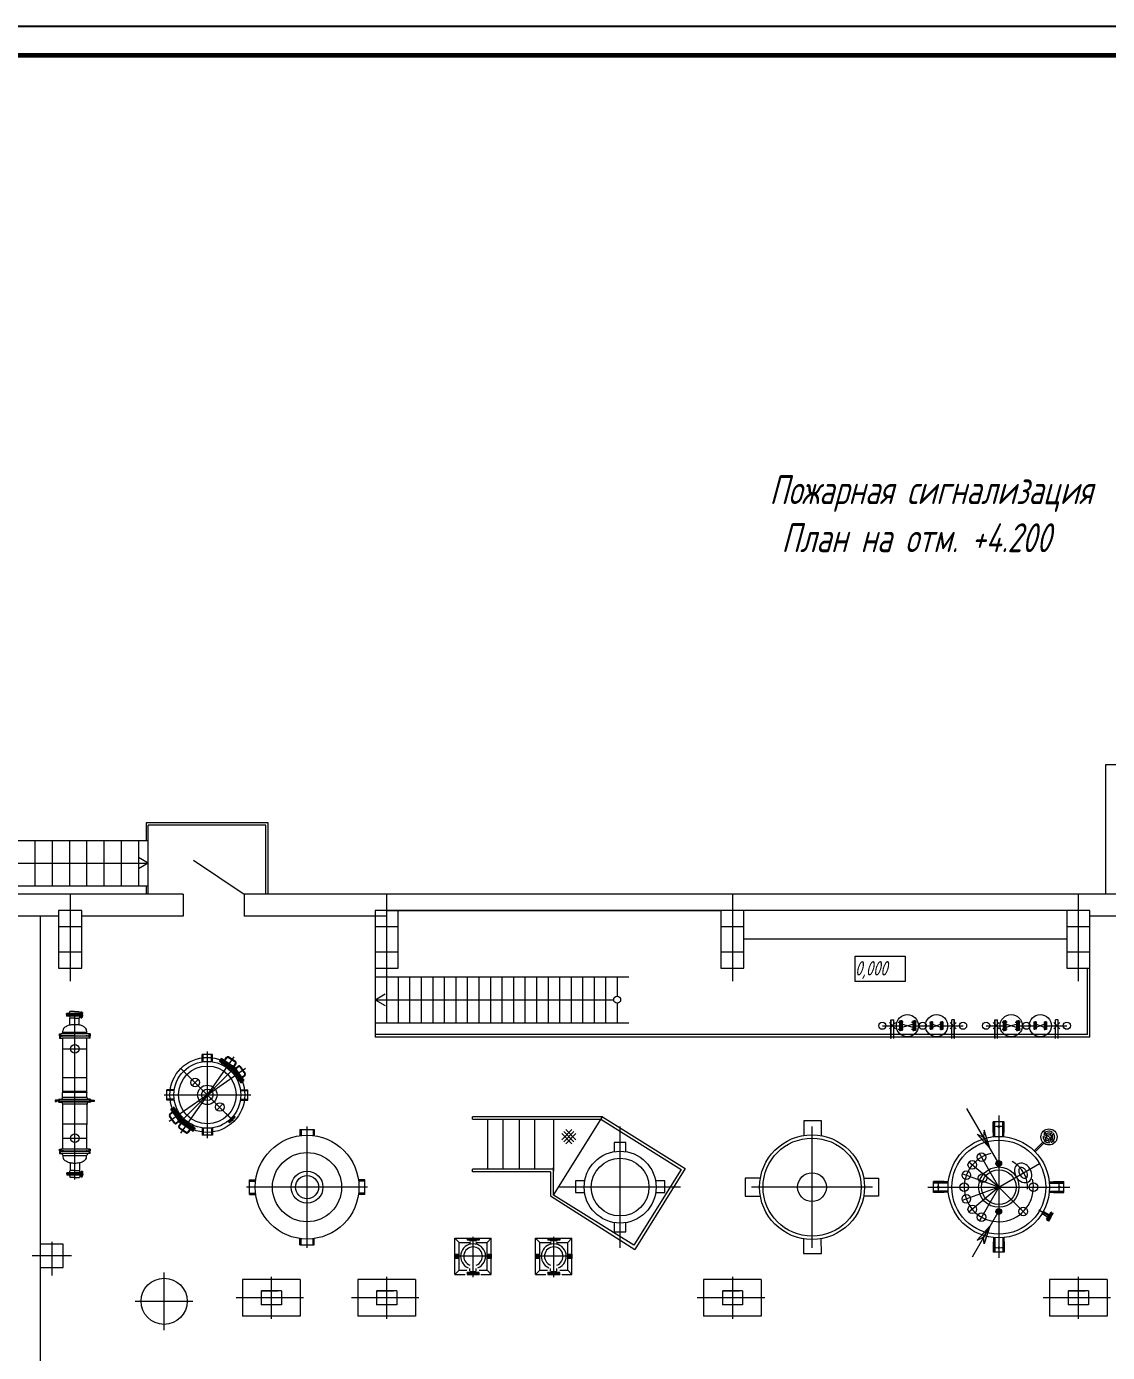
# Model space of a CAD drawing. Header units: millimetres. Extents: x 1663 to 6300, y 431 to 1491.
# Drawn here: x 3589.4 to 3777, y 1121.6 to 1351.5 of the extents above; entities that cross this region are included whole.
import ezdxf

# ---------------------------------------------------------------- set-up
doc = ezdxf.new("R2010")
doc.units = ezdxf.units.MM
for name, color, linetype, lineweight in [('Линия связи (Вновь)', 3, 'Continuous', 60), ('Рамка толстая', 7, 'Continuous', 60), ('Рамка тонкая', 5, 'Continuous', 25), ('Строительный', 251, 'Continuous', 13), ('Текст', 2, 'Continuous', 25)]:
    doc.layers.add(name, color=color, linetype=linetype, lineweight=lineweight)
doc.styles.add('Simplex', font='simplex.shx', dxfattribs={"width": 0.7, "oblique": 15})

# ---------------------------------------------------------------- blocks, each defined once
blk = doc.blocks.new('A$C0AA457AC')
at = {"layer": 'Строительный', "ltscale": 100}
h = blk.add_hatch(color=256, dxfattribs=at)
h.paths.add_polyline_path([(334.72, 323.35), (334.83, 324.5), (335.81, 321.42)])
h.paths.add_polyline_path([(335.81, 321.42), (333.63, 323.81), (334.69, 323.33)])
for points in [[(337.86, 318.73, 0.414214), (337.36, 319.23), (337.36, 318.73), (336.86, 318.73, 1)], [(337.36, 319.23, 0.414214), (336.86, 318.73), (337.36, 318.73)], [(337.86, 310.4, 0.414214), (337.36, 310.9), (337.36, 310.4), (336.86, 310.4, 1)], [(337.36, 310.9, 0.414214), (336.86, 310.4), (337.36, 310.4)]]:
    blk.add_hatch(color=256, dxfattribs=at).paths.add_polyline_path(points)
h = blk.add_hatch(color=256, dxfattribs=at)
h.paths.add_polyline_path([(334.72, 305.93), (334.83, 304.78), (335.81, 307.86)])
h.paths.add_polyline_path([(335.81, 307.86), (333.63, 305.47), (334.69, 305.95)])
for p, q in [((355.91, 365.44), (355.91, 387.92)), ((355.91, 387.92), (376.7, 387.92)), ((210.62, 377.82), (189.42, 377.82)), ((189.42, 377.82), (189.42, 374.78)), ((210.22, 377.42), (189.82, 377.42)), ((189.82, 365.44), (189.82, 377.42)), ((210.22, 365.44), (210.22, 377.42)), ((210.62, 365.44), (210.62, 377.82)), ((146.12, 374.78), (189.82, 374.78)), ((170.12, 374.78), (170.12, 366.88)), ((173.12, 374.78), (173.12, 366.88)), ((176.12, 374.78), (176.12, 366.88)), ((179.12, 374.78), (179.12, 366.88)), ((182.12, 374.78), (182.12, 366.88)), ((185.12, 374.78), (185.12, 366.88)), ((188.12, 374.78), (188.12, 366.88)), ((146.72, 370.84), (189.82, 370.84)), ((189.82, 370.84), (188.09, 371.84)), ((189.82, 370.84), (188.09, 369.84)), ((197.66, 371.34), (206.46, 365.44)), ((146.12, 366.88), (189.82, 366.88)), ((189.42, 366.88), (189.42, 365.44)), ((195.86, 365.44), (142.46, 365.44)), ((176.26, 365.45), (176.26, 350.39)), ((195.86, 365.44), (195.86, 361.64)), ((231.16, 365.44), (206.46, 365.44)), ((206.46, 365.44), (206.46, 361.64)), ((360.86, 365.45), (231.16, 365.44)), ((231.16, 365.45), (231.16, 350.39)), ((291.16, 365.45), (291.16, 350.39)), ((351.16, 365.45), (351.16, 350.39)), ((174.26, 361.64), (167.26, 361.64)), ((171.06, 361.64), (171.06, 183.64)), ((178.26, 362.64), (174.26, 362.64)), ((174.26, 362.64), (174.26, 352.64)), ((178.26, 352.64), (178.26, 362.64)), ((195.86, 361.64), (178.26, 361.64)), ((231.16, 361.64), (206.46, 361.64)), ((233.16, 362.64), (229.16, 362.64)), ((229.16, 362.64), (229.16, 352.64)), ((229.16, 362.64), (229.16, 340.64)), ((238.54, 362.64), (231.16, 362.64)), ((231.16, 362.64), (289.16, 362.64)), ((353.16, 362.64), (231.16, 362.64)), ((233.16, 352.64), (233.16, 362.64)), ((293.16, 362.64), (289.16, 362.64)), ((289.16, 362.64), (289.16, 352.64)), ((293.16, 352.64), (293.16, 362.64)), ((353.16, 362.64), (349.16, 362.64)), ((349.16, 362.64), (349.16, 352.64)), ((353.16, 352.64), (353.16, 362.64)), ((353.16, 340.64), (353.16, 362.64)), ((360.86, 361.65), (353.16, 361.65)), ((174.26, 359.82), (178.26, 359.82)), ((229.16, 359.82), (233.16, 359.82)), ((289.16, 359.82), (293.16, 359.82)), ((349.16, 359.82), (353.16, 359.82)), ((349.16, 357.64), (293.16, 357.64)), ((174.26, 355.47), (178.26, 355.47)), ((229.16, 355.47), (233.16, 355.47)), ((289.16, 355.47), (293.16, 355.47)), ((312.42, 354.68), (321.11, 354.68)), ((312.42, 350.31), (312.42, 354.68)), ((321.11, 354.68), (321.11, 350.31)), ((349.16, 355.47), (353.16, 355.47)), ((174.26, 352.64), (178.26, 352.64)), ((229.16, 352.64), (233.16, 352.64)), ((289.16, 352.64), (293.16, 352.64)), ((349.16, 352.64), (353.16, 352.64)), ((352.76, 341.14), (352.76, 352.64)), ((229.16, 351.14), (273.16, 351.14)), ((229.16, 351.14), (229.16, 343.14)), ((231.16, 351.14), (231.16, 343.14)), ((233.16, 351.14), (233.16, 343.14)), ((235.16, 351.14), (235.16, 343.14)), ((237.16, 351.14), (237.16, 343.14)), ((239.16, 351.14), (239.16, 343.14)), ((241.16, 351.14), (241.16, 343.14)), ((243.16, 351.14), (243.16, 343.14)), ((245.16, 351.14), (245.16, 343.14)), ((247.16, 351.14), (247.16, 343.14)), ((249.16, 351.14), (249.16, 343.14)), ((251.16, 351.14), (251.16, 343.14)), ((253.16, 351.14), (253.16, 343.14)), ((255.16, 351.14), (255.16, 343.14)), ((257.16, 351.14), (257.16, 343.14)), ((259.16, 351.14), (259.16, 343.14)), ((261.16, 351.14), (261.16, 343.14)), ((263.16, 351.14), (263.16, 343.14)), ((265.16, 351.14), (265.16, 343.14)), ((267.16, 351.14), (267.16, 343.14)), ((269.16, 351.14), (269.16, 343.14)), ((271.16, 351.14), (271.16, 347.74)), ((321.11, 350.31), (312.42, 350.31)), ((229.16, 347.14), (230.9, 348.14)), ((176.12, 344.8), (176.2, 345.13)), ((177.01, 345.13), (176.2, 345.13)), ((177.01, 345.13), (177.81, 345.13)), ((177.9, 344.8), (177.81, 345.13)), ((178.11, 345.01), (178.13, 345.03)), ((178.11, 345.01), (178.11, 344.95)), ((178.11, 345.01), (178.31, 345.01)), ((178.13, 345.03), (178.13, 344.95)), ((178.13, 345.03), (178.28, 345.03)), ((178.21, 344), (178.21, 345.09)), ((178.28, 345.03), (178.31, 345.01)), ((178.28, 345.03), (178.28, 344.95)), ((178.31, 345.01), (178.31, 344.95)), ((229.16, 347.14), (270.56, 347.14)), ((229.16, 347.14), (230.9, 346.14)), ((271.16, 346.54), (271.16, 343.14)), ((175.61, 344.56), (175.61, 344.75)), ((177.96, 344.75), (175.61, 344.75)), ((178.1, 344.56), (175.61, 344.56)), ((176.1, 344.5), (175.61, 344.5)), ((175.61, 344.5), (175.61, 344.31)), ((177.96, 344.31), (175.61, 344.31)), ((175.81, 344.52), (175.81, 344.81)), ((175.81, 344.55), (175.81, 344.26)), ((175.95, 344.53), (175.92, 344.56)), ((176.1, 344.53), (175.95, 344.53)), ((175.99, 344.53), (175.99, 344.5)), ((176.1, 344.53), (176.1, 344.5)), ((178.03, 344.53), (176.1, 344.53)), ((178.03, 344.5), (176.1, 344.5)), ((176.12, 344.27), (176.2, 343.93)), ((177.01, 343.93), (176.2, 343.93)), ((176.21, 342.73), (176.21, 343.93)), ((177.01, 343.93), (177.81, 343.93)), ((177.06, 315.97), (177.06, 344.53)), ((177.8, 342.76), (177.8, 343.93)), ((177.9, 344.27), (177.81, 343.93)), ((177.92, 344.53), (177.92, 344.5)), ((178.41, 344.75), (177.96, 344.75)), ((178.41, 344.31), (177.96, 344.31)), ((178.03, 344.53), (178.03, 344.5)), ((178.07, 344.53), (178.03, 344.53)), ((178.31, 344.5), (178.03, 344.5)), ((178.04, 344.75), (178.04, 344.95)), ((178.04, 344.95), (178.38, 344.95)), ((178.04, 344.31), (178.04, 344.11)), ((178.04, 344.11), (178.38, 344.11)), ((178.07, 344.53), (178.1, 344.56)), ((178.31, 344.56), (178.1, 344.56)), ((178.11, 344.56), (178.11, 344.53)), ((178.11, 344.5), (178.11, 344.53)), ((178.11, 344.06), (178.11, 344.11)), ((178.11, 344.06), (178.13, 344.03)), ((178.11, 344.06), (178.31, 344.06)), ((178.12, 344.95), (178.12, 344.75)), ((178.12, 344.11), (178.12, 344.31)), ((178.13, 344.03), (178.13, 344.11)), ((178.13, 344.03), (178.28, 344.03)), ((178.28, 344.03), (178.28, 344.11)), ((178.28, 344.03), (178.31, 344.06)), ((178.3, 344.95), (178.3, 344.75)), ((178.3, 344.11), (178.3, 344.31)), ((178.31, 344.56), (178.31, 344.53)), ((178.41, 344.56), (178.31, 344.56)), ((178.31, 344.5), (178.31, 344.53)), ((178.41, 344.5), (178.31, 344.5)), ((178.31, 344.06), (178.31, 344.11)), ((178.38, 344.95), (178.38, 344.75)), ((178.38, 344.11), (178.38, 344.31)), ((178.41, 344.56), (178.41, 344.75)), ((178.41, 344.5), (178.41, 344.31)), ((229.16, 343.14), (273.16, 343.14)), ((319.44, 343.17), (318.38, 342.11)), ((318.38, 343.17), (319.44, 342.11)), ((318.66, 343.64), (319.16, 343.64)), ((318.66, 340.43), (318.66, 343.64)), ((318.72, 340.43), (318.72, 343.64)), ((319.16, 340.43), (319.16, 343.64)), ((319.93, 343.27), (320.54, 343.27)), ((320.13, 343.47), (320.33, 343.47)), ((320.13, 343.47), (320.13, 341.82)), ((320.8, 343.27), (320.19, 343.27)), ((320.33, 343.47), (320.33, 341.82)), ((320.33, 343.17), (320.36, 343.14)), ((320.39, 343.17), (320.36, 343.14)), ((320.36, 343.14), (320.36, 342.15)), ((320.36, 343.14), (320.36, 342.15)), ((320.59, 343.47), (320.39, 343.47)), ((320.39, 343.47), (320.39, 341.82)), ((320.59, 343.47), (320.59, 341.82)), ((320.59, 342.36), (322.43, 342.93)), ((320.59, 342.93), (322.43, 342.36)), ((322.23, 343.27), (322.84, 343.27)), ((322.43, 343.47), (322.63, 343.47)), ((322.43, 343.47), (322.43, 341.82)), ((323.1, 343.27), (322.49, 343.27)), ((322.63, 343.47), (322.63, 341.82)), ((322.63, 343.17), (322.66, 343.14)), ((322.69, 343.17), (322.66, 343.14)), ((322.66, 343.14), (322.66, 342.15)), ((322.66, 343.14), (322.66, 342.15)), ((322.89, 343.47), (322.69, 343.47)), ((322.69, 343.47), (322.69, 341.82)), ((322.89, 343.47), (322.89, 341.82)), ((325.97, 343.14), (325.36, 343.14)), ((325.46, 343.32), (325.63, 343.32)), ((325.46, 343.32), (325.46, 342.02)), ((325.63, 343.32), (325.63, 342.02)), ((325.63, 343.09), (325.66, 343.06)), ((325.69, 343.09), (325.66, 343.06)), ((325.66, 343.06), (325.66, 342.28)), ((325.86, 343.32), (325.69, 343.32)), ((325.69, 343.32), (325.69, 342.02)), ((325.86, 343.32), (325.86, 342.02)), ((325.86, 342.93), (327.26, 342.36)), ((325.86, 342.36), (327.26, 342.93)), ((327.16, 343.12), (327.77, 343.12)), ((327.26, 343.29), (327.43, 343.29)), ((327.26, 343.29), (327.26, 341.99)), ((327.43, 343.29), (327.43, 341.99)), ((327.43, 343.06), (327.46, 343.03)), ((327.49, 343.06), (327.46, 343.03)), ((327.46, 343.03), (327.46, 342.25)), ((327.66, 343.29), (327.49, 343.29)), ((327.49, 343.29), (327.49, 341.99)), ((327.66, 343.29), (327.66, 341.99)), ((328.91, 343.17), (329.97, 342.11)), ((329.97, 343.17), (328.91, 342.11)), ((329.69, 343.64), (329.19, 343.64)), ((329.19, 340.43), (329.19, 343.64)), ((329.64, 340.43), (329.64, 343.64)), ((329.69, 340.43), (329.69, 343.64)), ((337.44, 343.17), (336.38, 342.11)), ((336.38, 343.17), (337.44, 342.11)), ((336.66, 343.64), (337.16, 343.64)), ((336.66, 340.43), (336.66, 343.64)), ((336.72, 340.43), (336.72, 343.64)), ((337.16, 340.43), (337.16, 343.64)), ((337.93, 343.27), (338.54, 343.27)), ((338.13, 343.47), (338.33, 343.47)), ((338.13, 343.47), (338.13, 341.82)), ((338.8, 343.27), (338.19, 343.27)), ((338.33, 343.47), (338.33, 341.82)), ((338.33, 343.17), (338.36, 343.14)), ((338.39, 343.17), (338.36, 343.14)), ((338.36, 343.14), (338.36, 342.15)), ((338.36, 343.14), (338.36, 342.15)), ((338.59, 343.47), (338.39, 343.47)), ((338.39, 343.47), (338.39, 341.82)), ((338.59, 343.47), (338.59, 341.82)), ((338.59, 342.36), (340.43, 342.93)), ((338.59, 342.93), (340.43, 342.36)), ((340.23, 343.27), (340.84, 343.27)), ((340.43, 343.47), (340.63, 343.47)), ((340.43, 343.47), (340.43, 341.82)), ((341.1, 343.27), (340.49, 343.27)), ((340.63, 343.47), (340.63, 341.82)), ((340.63, 343.17), (340.66, 343.14)), ((340.69, 343.17), (340.66, 343.14)), ((340.66, 343.14), (340.66, 342.15)), ((340.66, 343.14), (340.66, 342.15)), ((340.89, 343.47), (340.69, 343.47)), ((340.69, 343.47), (340.69, 341.82)), ((340.89, 343.47), (340.89, 341.82)), ((343.97, 343.14), (343.36, 343.14)), ((343.46, 343.32), (343.63, 343.32)), ((343.46, 343.32), (343.46, 342.02)), ((343.63, 343.32), (343.63, 342.02)), ((343.63, 343.09), (343.66, 343.06)), ((343.69, 343.09), (343.66, 343.06)), ((343.66, 343.06), (343.66, 342.28)), ((343.86, 343.32), (343.69, 343.32)), ((343.69, 343.32), (343.69, 342.02)), ((343.86, 343.32), (343.86, 342.02)), ((343.86, 342.93), (345.26, 342.36)), ((343.86, 342.36), (345.26, 342.93)), ((345.16, 343.12), (345.77, 343.12)), ((345.26, 343.29), (345.43, 343.29)), ((345.26, 343.29), (345.26, 341.99)), ((345.43, 343.29), (345.43, 341.99)), ((345.43, 343.06), (345.46, 343.03)), ((345.49, 343.06), (345.46, 343.03)), ((345.46, 343.03), (345.46, 342.25)), ((345.66, 343.29), (345.49, 343.29)), ((345.49, 343.29), (345.49, 341.99)), ((345.66, 343.29), (345.66, 341.99)), ((346.91, 343.17), (347.97, 342.11)), ((347.97, 343.17), (346.91, 342.11)), ((347.69, 343.64), (347.19, 343.64)), ((347.19, 340.43), (347.19, 343.64)), ((347.64, 340.43), (347.64, 343.64)), ((347.69, 340.43), (347.69, 343.64)), ((174.39, 340.91), (174.39, 341.25)), ((174.39, 341.25), (174.81, 341.25)), ((174.78, 340.91), (174.39, 340.91)), ((174.39, 340.85), (174.39, 340.48)), ((174.7, 340.85), (174.39, 340.85)), ((174.39, 340.48), (174.81, 340.48)), ((174.59, 340.38), (174.59, 341.3)), ((179.74, 341.25), (174.7, 341.25)), ((174.73, 340.88), (174.7, 340.85)), ((179.42, 340.85), (174.7, 340.85)), ((174.9, 340.88), (174.73, 340.88)), ((174.78, 340.88), (174.78, 340.91)), ((174.78, 340.91), (179.74, 340.91)), ((175.08, 340.85), (174.78, 340.85)), ((174.78, 340.85), (174.9, 340.85)), ((179.74, 340.48), (174.81, 340.48)), ((174.89, 341.25), (174.97, 341.51)), ((175.08, 340.91), (174.9, 340.91)), ((174.9, 340.88), (174.9, 340.91)), ((177.06, 340.88), (174.9, 340.88)), ((174.97, 341.51), (179.15, 341.51)), ((175, 341.51), (175, 341.76)), ((175, 341.51), (179.12, 341.51)), ((175, 331.21), (175, 340.48)), ((175.08, 340.88), (175.08, 340.91)), ((177.06, 340.88), (179.39, 340.88)), ((179.05, 340.91), (179.05, 340.88)), ((179.23, 340.91), (179.05, 340.91)), ((179.12, 341.76), (179.12, 341.51)), ((179.12, 340.48), (179.12, 331.21)), ((179.24, 341.25), (179.15, 341.51)), ((179.23, 340.91), (179.23, 340.88)), ((179.35, 340.91), (179.35, 340.88)), ((179.39, 340.88), (179.42, 340.85)), ((179.42, 340.85), (179.74, 340.85)), ((179.54, 340.88), (179.54, 341.3)), ((179.54, 340.85), (179.54, 340.44)), ((179.74, 341.25), (179.74, 340.91)), ((179.74, 340.48), (179.74, 340.85)), ((352.76, 341.14), (229.16, 341.14)), ((353.16, 340.64), (229.16, 340.64)), ((317.16, 342.64), (320.13, 342.64)), ((319.93, 342.02), (320.54, 342.02)), ((320.13, 341.82), (320.33, 341.82)), ((320.8, 342.02), (320.19, 342.02)), ((320.33, 342.12), (320.36, 342.15)), ((320.39, 342.12), (320.36, 342.15)), ((320.59, 341.82), (320.39, 341.82)), ((322.23, 342.02), (322.84, 342.02)), ((322.43, 341.82), (322.63, 341.82)), ((323.1, 342.02), (322.49, 342.02)), ((322.63, 342.12), (322.66, 342.15)), ((322.69, 342.12), (322.66, 342.15)), ((322.89, 341.82), (322.69, 341.82)), ((322.89, 342.64), (325.46, 342.64)), ((325.97, 342.14), (325.36, 342.14)), ((325.46, 342.02), (325.63, 342.02)), ((325.63, 342.25), (325.66, 342.28)), ((325.69, 342.25), (325.66, 342.28)), ((325.86, 342.02), (325.69, 342.02)), ((327.16, 342.12), (327.77, 342.12)), ((327.26, 341.99), (327.43, 341.99)), ((327.43, 342.22), (327.46, 342.25)), ((327.49, 342.22), (327.46, 342.25)), ((327.66, 341.99), (327.49, 341.99)), ((327.66, 342.64), (331.16, 342.64)), ((335.16, 342.64), (338.13, 342.64)), ((337.93, 342.02), (338.54, 342.02)), ((338.13, 341.82), (338.33, 341.82)), ((338.8, 342.02), (338.19, 342.02)), ((338.33, 342.12), (338.36, 342.15)), ((338.39, 342.12), (338.36, 342.15)), ((338.59, 341.82), (338.39, 341.82)), ((340.23, 342.02), (340.84, 342.02)), ((340.43, 341.82), (340.63, 341.82)), ((341.1, 342.02), (340.49, 342.02)), ((340.63, 342.12), (340.66, 342.15)), ((340.69, 342.12), (340.66, 342.15)), ((340.89, 341.82), (340.69, 341.82)), ((340.89, 342.64), (343.46, 342.64)), ((343.97, 342.14), (343.36, 342.14)), ((343.46, 342.02), (343.63, 342.02)), ((343.63, 342.25), (343.66, 342.28)), ((343.69, 342.25), (343.66, 342.28)), ((343.86, 342.02), (343.69, 342.02)), ((345.16, 342.12), (345.77, 342.12)), ((345.26, 341.99), (345.43, 341.99)), ((345.43, 342.22), (345.46, 342.25)), ((345.49, 342.22), (345.46, 342.25)), ((345.66, 341.99), (345.49, 341.99)), ((345.66, 342.64), (349.16, 342.64)), ((175, 338.63), (179.12, 338.63)), ((200.06, 323.13), (200.06, 338.16)), ((199.16, 336.39), (199.16, 337.66)), ((200.96, 337.66), (199.16, 337.66)), ((199.33, 336.39), (199.33, 337.66)), ((200.06, 330.64), (204.69, 337.26)), ((200.8, 336.39), (200.8, 337.66)), ((200.96, 336.39), (200.96, 337.66)), ((202.17, 336.43), (202.28, 336.6)), ((204.79, 334.6), (202.17, 336.43)), ((204.9, 334.76), (202.28, 336.6)), ((202.42, 336.8), (202.54, 336.97)), ((205.05, 334.97), (202.42, 336.8)), ((202.52, 335.9), (202.66, 336.09)), ((205.16, 335.13), (202.54, 336.97)), ((202.77, 336.25), (202.92, 336.46)), ((204.48, 335.21), (202.84, 336.36)), ((203.03, 336.62), (203.4, 337.16)), ((203.11, 336.57), (203.48, 337.1)), ((204.92, 336.27), (203.69, 337.13)), ((204.98, 336.36), (203.75, 337.22)), ((204.59, 335.53), (204.96, 336.07)), ((204.67, 335.48), (205.04, 336.01)), ((175, 333.63), (179.12, 333.63)), ((204.66, 335.24), (195.47, 326.05)), ((195.47, 335.24), (204.66, 326.05)), ((200.06, 330.64), (206.68, 335.27)), ((204.02, 335.37), (204.18, 335.48)), ((204.02, 335.37), (205.86, 332.75)), ((204.16, 334.75), (204.3, 334.94)), ((204.17, 334.74), (204.36, 334.87)), ((204.18, 335.48), (206.02, 332.86)), ((204.39, 335.62), (204.55, 335.74)), ((204.39, 335.62), (206.22, 333)), ((204.41, 335.11), (204.55, 335.31)), ((204.53, 334.99), (204.73, 335.13)), ((204.55, 335.74), (206.39, 333.12)), ((204.63, 335.06), (205.78, 333.42)), ((204.79, 334.6), (204.9, 334.76)), ((204.9, 335.25), (205.43, 335.62)), ((204.95, 335.17), (205.49, 335.54)), ((205.05, 334.97), (205.16, 335.13)), ((205.67, 333.35), (205.88, 333.49)), ((205.7, 335.5), (206.56, 334.27)), ((205.78, 335.56), (206.64, 334.33)), ((205.99, 333.69), (206.52, 334.06)), ((206.04, 333.61), (206.58, 333.98)), ((175, 331.21), (174.94, 331.05)), ((175.01, 331.21), (175, 331.21)), ((179.12, 331.21), (175.01, 331.21)), ((179.12, 331.21), (179.18, 331.05)), ((194.32, 331.54), (193.05, 331.54)), ((193.05, 329.74), (193.05, 331.54)), ((194.32, 331.38), (193.05, 331.38)), ((198.49, 333.32), (197.43, 332.26)), ((205.32, 333.1), (205.51, 333.24)), ((205.81, 331.54), (207.08, 331.54)), ((205.81, 331.38), (207.08, 331.38)), ((205.86, 332.75), (206.02, 332.86)), ((206.22, 333), (206.39, 333.12)), ((207.08, 329.74), (207.08, 331.54)), ((173.68, 329.75), (173.68, 329.51)), ((173.88, 329.75), (173.68, 329.75)), ((173.88, 329.69), (173.68, 329.69)), ((173.68, 329.63), (180.44, 329.63)), ((173.88, 329.58), (173.68, 329.58)), ((173.68, 329.51), (173.88, 329.51)), ((173.88, 329.51), (173.88, 329.75)), ((174.19, 329.7), (173.88, 329.7)), ((174.19, 329.56), (173.88, 329.56)), ((174.44, 329.29), (174.44, 329.98)), ((174.44, 329.89), (179.68, 329.89)), ((174.44, 329.37), (174.71, 329.37)), ((179.68, 329.37), (174.44, 329.37)), ((174.94, 330.21), (174.93, 330.21)), ((174.93, 330.11), (174.93, 330.21)), ((174.93, 329.15), (174.93, 329.05)), ((174.94, 329.05), (174.93, 329.05)), ((179.18, 331.05), (174.94, 331.05)), ((174.94, 330.21), (174.94, 331.05)), ((179.19, 330.21), (174.94, 330.21)), ((179.19, 329.05), (174.94, 329.05)), ((174.94, 329.05), (174.94, 323.27)), ((179.18, 330.21), (179.18, 331.05)), ((179.18, 329.05), (179.18, 325.49)), ((179.19, 330.11), (179.19, 330.21)), ((179.19, 329.15), (179.19, 329.05)), ((179.68, 329.89), (179.41, 329.89)), ((179.68, 329.35), (179.68, 329.93)), ((179.93, 329.7), (180.24, 329.7)), ((179.93, 329.56), (180.24, 329.56)), ((180.24, 329.75), (180.44, 329.75)), ((180.24, 329.51), (180.24, 329.75)), ((180.24, 329.69), (180.44, 329.69)), ((180.24, 329.58), (180.44, 329.58)), ((180.44, 329.51), (180.24, 329.51)), ((180.44, 329.75), (180.44, 329.63)), ((180.44, 329.63), (180.44, 329.51)), ((192.55, 330.64), (207.58, 330.64)), ((194.32, 329.91), (193.05, 329.91)), ((194.32, 329.74), (193.05, 329.74)), ((200.06, 330.64), (193.45, 326.01)), ((200.06, 330.64), (195.43, 324.03)), ((202.74, 329.07), (201.68, 328.01)), ((205.81, 329.91), (207.08, 329.91)), ((205.81, 329.74), (207.08, 329.74)), ((194.35, 325.73), (193.49, 326.96)), ((194.08, 327.68), (193.55, 327.3)), ((194.43, 325.78), (193.57, 327.01)), ((194.14, 327.59), (193.61, 327.22)), ((193.9, 328.28), (193.74, 328.17)), ((195.57, 325.55), (193.74, 328.17)), ((195.74, 325.66), (193.9, 328.28)), ((194.27, 328.54), (194.11, 328.43)), ((195.94, 325.8), (194.11, 328.43)), ((194.45, 327.93), (194.25, 327.79)), ((196.11, 325.92), (194.27, 328.54)), ((195.5, 326.22), (194.35, 327.86)), ((194.81, 328.19), (194.62, 328.05)), ((195.34, 326.69), (195.23, 326.52)), ((195.34, 326.69), (197.96, 324.85)), ((203.17, 327.53), (204.2, 326.51)), ((204.46, 326.24), (203.32, 327.39)), ((203.7, 326.02), (204.69, 327.01)), ((203.92, 325.79), (204.91, 326.78)), ((204.78, 326.92), (203.95, 326.08)), ((204.62, 326.72), (203.99, 326.08)), ((204.61, 326.66), (204.04, 326.1)), ((204.39, 326.71), (204.36, 326.75)), ((204.82, 326.66), (204.57, 326.91)), ((204.59, 326.68), (204.61, 326.66)), ((204.82, 326.87), (204.61, 326.66)), ((204.62, 326.72), (204.62, 326.76)), ((204.78, 326.92), (204.69, 327.01)), ((204.91, 326.78), (204.82, 326.87)), ((268.61, 326.86), (246.05, 326.86)), ((246.05, 326.43), (246.05, 326.86)), ((260.1, 313.25), (268.61, 326.86)), ((268.61, 326.86), (282.98, 317.88)), ((337.36, 318.73), (331.84, 328.29)), ((337.36, 327.05), (337.36, 302.35)), ((175, 325.63), (179.12, 325.63)), ((179.18, 321.25), (179.18, 325.49)), ((195.17, 326.12), (194.64, 325.75)), ((195.23, 326.04), (194.7, 325.67)), ((195.08, 326.32), (194.97, 326.15)), ((194.97, 326.15), (197.59, 324.32)), ((195.08, 326.32), (197.7, 324.48)), ((195.46, 325.81), (195.09, 325.28)), ((195.15, 324.93), (196.38, 324.07)), ((195.54, 325.75), (195.17, 325.22)), ((195.2, 325.01), (196.43, 324.15)), ((195.23, 326.52), (197.85, 324.69)), ((195.6, 326.3), (195.39, 326.15)), ((195.72, 326.18), (195.57, 325.97)), ((195.74, 325.66), (195.57, 325.55)), ((195.65, 326.08), (197.28, 324.93)), ((195.96, 326.55), (195.76, 326.41)), ((195.97, 326.54), (195.83, 326.34)), ((196.11, 325.92), (195.94, 325.8)), ((197.02, 324.72), (196.64, 324.19)), ((197.1, 324.66), (196.72, 324.13)), ((197.36, 325.03), (197.21, 324.83)), ((197.61, 325.39), (197.47, 325.2)), ((197.7, 324.48), (197.59, 324.32)), ((197.96, 324.85), (197.85, 324.69)), ((199.16, 324.9), (199.16, 323.63)), ((199.33, 324.9), (199.33, 323.63)), ((200.8, 324.9), (200.8, 323.63)), ((200.96, 324.9), (200.96, 323.63)), ((203.7, 326.02), (203.79, 325.93)), ((204.05, 325.88), (203.79, 326.14)), ((203.95, 326.08), (203.79, 325.93)), ((204.04, 326.1), (203.83, 325.88)), ((203.83, 325.88), (203.92, 325.79)), ((203.99, 326.08), (203.95, 326.08)), ((203.99, 326.31), (203.96, 326.34)), ((204.02, 326.12), (204.04, 326.1)), ((216.11, 324.64), (216.11, 323.56)), ((216.11, 324.64), (218.61, 324.64)), ((216.32, 324.64), (216.32, 323.56)), ((217.36, 304.14), (217.36, 325.14)), ((218.41, 324.64), (218.41, 323.56)), ((218.61, 324.64), (218.61, 323.56)), ((246.05, 326.41), (260.37, 326.41)), ((248.65, 326.41), (248.65, 317.78)), ((251.36, 317.78), (251.36, 326.41)), ((254.17, 326.41), (254.17, 317.78)), ((256.88, 317.78), (256.88, 326.41)), ((260.1, 326.41), (260.1, 317.41)), ((260.37, 326.41), (268.33, 326.41)), ((261.53, 322.87), (263.3, 324.64)), ((261.89, 322.52), (263.66, 324.29)), ((263.66, 322.52), (261.89, 324.29)), ((263.66, 322.52), (261.89, 324.29)), ((264.01, 322.87), (262.24, 324.64)), ((264.01, 322.87), (262.24, 324.64)), ((268.33, 326.41), (282.25, 317.72)), ((271.66, 304.14), (271.66, 325.14)), ((271.66, 304.14), (271.66, 325.14)), ((306.61, 326.16), (303.52, 326.16)), ((303.52, 326.16), (303.52, 323.62)), ((304.96, 304.14), (304.96, 325.14)), ((304.96, 304.14), (304.96, 325.14)), ((306.61, 323.59), (306.61, 326.16)), ((334.83, 324.5), (334.72, 323.35)), ((334.83, 324.5), (334.72, 323.35)), ((335.81, 321.42), (334.83, 324.5)), ((336.41, 324.14), (336.41, 325.94)), ((338.31, 325.94), (336.41, 325.94)), ((336.46, 323.4), (336.46, 325.94)), ((336.66, 323.4), (336.66, 325.94)), ((338.06, 323.4), (338.06, 325.94)), ((338.26, 323.4), (338.26, 325.94)), ((338.31, 324.14), (338.31, 325.94)), ((347.06, 322.36), (345.08, 324.34)), ((174.94, 323.27), (174.94, 321.25)), ((175, 323.13), (179.12, 323.13)), ((200.96, 323.63), (199.16, 323.63)), ((263.3, 322.16), (261.53, 323.93)), ((263.3, 322.16), (261.53, 323.93)), ((262.24, 322.16), (264.01, 323.93)), ((272.65, 322.41), (270.63, 322.41)), ((270.63, 322.41), (270.63, 320.84)), ((272.65, 320.84), (272.65, 322.41)), ((333.63, 323.81), (334.69, 323.33)), ((333.63, 323.81), (334.69, 323.33)), ((335.81, 321.42), (333.63, 323.81)), ((334.69, 323.33), (335.81, 321.42)), ((334.72, 323.35), (335.81, 321.42)), ((336.46, 324.14), (336.41, 324.14)), ((338.31, 324.14), (338.26, 324.14)), ((345.01, 322.43), (343.51, 320.94)), ((345.15, 322.29), (343.66, 320.79)), ((345.1, 323.45), (345.67, 323.3)), ((345.18, 323.74), (345.75, 323.59)), ((345.53, 322.95), (345.29, 322.72)), ((345.67, 322.81), (345.44, 322.57)), ((346.17, 322.38), (346.02, 322.95)), ((346.64, 324.13), (346.23, 323.72)), ((346.46, 322.46), (346.31, 323.03)), ((346.85, 323.92), (346.44, 323.5)), ((174.39, 320.91), (174.39, 321.25)), ((174.39, 321.25), (174.81, 321.25)), ((174.78, 320.91), (174.39, 320.91)), ((174.39, 320.85), (174.39, 320.48)), ((174.7, 320.85), (174.39, 320.85)), ((174.39, 320.48), (174.81, 320.48)), ((174.59, 320.38), (174.59, 321.3)), ((179.74, 321.25), (174.7, 321.25)), ((174.73, 320.88), (174.7, 320.85)), ((179.42, 320.85), (174.7, 320.85)), ((174.9, 320.88), (174.73, 320.88)), ((174.78, 320.88), (174.78, 320.91)), ((174.78, 320.91), (179.74, 320.91)), ((175.08, 320.85), (174.78, 320.85)), ((174.78, 320.85), (174.9, 320.85)), ((179.74, 320.48), (174.81, 320.48)), ((174.88, 320.43), (174.97, 320.13)), ((175.08, 320.91), (174.9, 320.91)), ((174.9, 320.88), (174.9, 320.91)), ((177.06, 320.88), (174.9, 320.88)), ((174.97, 320.13), (179.15, 320.13)), ((175, 320.13), (179.12, 320.13)), ((175, 320.13), (175, 319.88)), ((175.08, 320.88), (175.08, 320.91)), ((177.06, 320.88), (179.39, 320.88)), ((179.05, 320.91), (179.05, 320.88)), ((179.23, 320.91), (179.05, 320.91)), ((179.12, 319.88), (179.12, 320.13)), ((179.25, 320.43), (179.15, 320.13)), ((179.23, 320.91), (179.23, 320.88)), ((179.35, 320.91), (179.35, 320.88)), ((179.39, 320.88), (179.42, 320.85)), ((179.42, 320.85), (179.74, 320.85)), ((179.54, 320.88), (179.54, 321.3)), ((179.54, 320.85), (179.54, 320.44)), ((179.74, 321.25), (179.74, 320.91)), ((179.74, 320.48), (179.74, 320.85)), ((337.36, 314.64), (333.99, 320.49)), ((176.17, 317.2), (176.26, 317.53)), ((177.06, 317.53), (176.26, 317.53)), ((176.27, 318.9), (176.27, 317.53)), ((177.06, 317.53), (177.87, 317.53)), ((177.86, 318.9), (177.86, 317.53)), ((177.95, 317.2), (177.87, 317.53)), ((178.16, 317.41), (178.19, 317.43)), ((178.16, 317.41), (178.16, 317.35)), ((178.16, 317.41), (178.36, 317.41)), ((178.19, 317.43), (178.19, 317.35)), ((178.19, 317.43), (178.34, 317.43)), ((178.26, 317.47), (178.26, 316.38)), ((178.34, 317.43), (178.34, 317.35)), ((178.34, 317.43), (178.36, 317.41)), ((178.36, 317.41), (178.36, 317.35)), ((246.05, 317.3), (246.06, 317.78)), ((260.12, 317.78), (246.06, 317.78)), ((260.1, 313.25), (260.1, 318.02)), ((282.25, 317.72), (274.02, 304.55)), ((282.98, 317.88), (274.2, 303.81)), ((337.36, 314.64), (332.19, 318.98)), ((337.36, 314.64), (344.41, 318.73)), ((175.66, 316.96), (175.66, 317.15)), ((178.01, 317.15), (175.66, 317.15)), ((176.15, 316.96), (175.66, 316.96)), ((178.15, 316.9), (175.66, 316.9)), ((175.66, 316.9), (175.66, 316.71)), ((178.01, 316.71), (175.66, 316.71)), ((175.86, 316.92), (175.86, 317.21)), ((175.86, 316.95), (175.86, 316.66)), ((176, 316.93), (175.97, 316.9)), ((176.15, 316.93), (176, 316.93)), ((176.04, 316.93), (176.04, 316.96)), ((176.15, 316.93), (176.15, 316.96)), ((178.08, 316.96), (176.15, 316.96)), ((178.08, 316.93), (176.15, 316.93)), ((176.17, 316.67), (176.26, 316.33)), ((177.06, 316.33), (176.26, 316.33)), ((177.06, 316.33), (177.87, 316.33)), ((177.95, 316.67), (177.87, 316.33)), ((177.97, 316.93), (177.97, 316.96)), ((178.46, 317.15), (178.01, 317.15)), ((178.46, 316.71), (178.01, 316.71)), ((178.36, 316.96), (178.08, 316.96)), ((178.08, 316.93), (178.08, 316.96)), ((178.12, 316.93), (178.08, 316.93)), ((178.1, 317.15), (178.1, 317.35)), ((178.1, 317.35), (178.43, 317.35)), ((178.1, 316.71), (178.1, 316.51)), ((178.1, 316.51), (178.43, 316.51)), ((178.12, 316.93), (178.15, 316.9)), ((178.36, 316.9), (178.15, 316.9)), ((178.16, 316.96), (178.16, 316.93)), ((178.16, 316.9), (178.16, 316.93)), ((178.16, 316.46), (178.16, 316.51)), ((178.16, 316.46), (178.19, 316.43)), ((178.16, 316.46), (178.36, 316.46)), ((178.18, 317.35), (178.18, 317.15)), ((178.18, 316.51), (178.18, 316.71)), ((178.19, 316.43), (178.19, 316.51)), ((178.19, 316.43), (178.34, 316.43)), ((178.34, 316.43), (178.34, 316.51)), ((178.34, 316.43), (178.36, 316.46)), ((178.35, 317.35), (178.35, 317.15)), ((178.35, 316.51), (178.35, 316.71)), ((178.36, 316.96), (178.36, 316.93)), ((178.46, 316.96), (178.36, 316.96)), ((178.36, 316.9), (178.36, 316.93)), ((178.46, 316.9), (178.36, 316.9)), ((178.36, 316.46), (178.36, 316.51)), ((178.43, 317.35), (178.43, 317.15)), ((178.43, 316.51), (178.43, 316.71)), ((178.46, 316.96), (178.46, 317.15)), ((178.46, 316.9), (178.46, 316.71)), ((207.36, 315.89), (208.45, 315.89)), ((207.36, 313.39), (207.36, 315.89)), ((207.36, 315.69), (208.45, 315.69)), ((227.36, 315.89), (226.28, 315.89)), ((227.36, 315.69), (226.28, 315.69)), ((227.36, 313.39), (227.36, 315.89)), ((259.58, 317.3), (246.05, 317.3)), ((259.58, 317.3), (259.58, 313.11)), ((265.49, 315.75), (263.92, 315.75)), ((263.92, 315.75), (263.92, 313.73)), ((279.2, 315.74), (277.84, 315.74)), ((279.41, 315.74), (279.2, 315.74)), ((279.41, 313.72), (279.41, 315.74)), ((295.96, 316.19), (293.38, 316.19)), ((293.38, 316.19), (293.38, 313.1)), ((313.92, 316.19), (316.5, 316.19)), ((316.5, 316.19), (316.5, 313.1)), ((327.86, 315.59), (326.06, 315.59)), ((326.06, 313.69), (326.06, 315.59)), ((328.61, 315.54), (326.06, 315.54)), ((328.61, 315.34), (326.06, 315.34)), ((327.86, 315.54), (327.86, 315.59)), ((337.36, 314.64), (331.02, 316.95)), ((346.12, 315.54), (348.66, 315.54)), ((346.12, 315.34), (348.66, 315.34)), ((346.86, 315.59), (348.66, 315.59)), ((346.86, 315.54), (346.86, 315.59)), ((348.66, 313.69), (348.66, 315.59)), ((227.86, 314.64), (206.86, 314.64)), ((207.36, 313.6), (208.45, 313.6)), ((207.36, 313.39), (208.45, 313.39)), ((227.36, 313.6), (226.28, 313.6)), ((227.36, 313.39), (226.28, 313.39)), ((259.58, 313.11), (274.2, 303.81)), ((274.02, 304.55), (260.1, 313.25)), ((282.16, 314.64), (261.16, 314.64)), ((282.16, 314.64), (261.16, 314.64)), ((263.92, 313.73), (265.49, 313.73)), ((277.84, 313.72), (279.41, 313.72)), ((293.38, 313.1), (295.92, 313.1)), ((315.46, 314.64), (294.46, 314.64)), ((316.5, 313.1), (313.96, 313.1)), ((325.06, 314.64), (349.66, 314.64)), ((328.61, 313.94), (326.06, 313.94)), ((328.61, 313.74), (326.06, 313.74)), ((327.86, 313.69), (326.06, 313.69)), ((327.86, 313.69), (327.86, 313.74)), ((337.36, 314.64), (331.02, 312.33)), ((337.36, 314.64), (332.19, 310.3)), ((337.36, 314.64), (333.99, 308.8)), ((337.36, 314.64), (342.14, 309.87)), ((346.12, 313.94), (348.66, 313.94)), ((346.12, 313.74), (348.66, 313.74)), ((346.86, 313.69), (346.86, 313.74)), ((346.86, 313.69), (348.66, 313.69)), ((337.36, 310.55), (332.73, 302.52)), ((346.38, 309.44), (344.33, 310.62)), ((270.64, 308.48), (270.64, 308.48)), ((270.64, 308.48), (270.64, 306.91)), ((272.66, 306.91), (272.66, 308.48)), ((344.87, 310.06), (345.93, 309.44)), ((345.09, 310.43), (346.15, 309.82)), ((346.21, 308.87), (345.58, 309.23)), ((346.15, 309.82), (345.65, 308.96)), ((345.79, 308.88), (345.65, 308.96)), ((345.94, 309.12), (345.79, 308.88)), ((346.05, 309.18), (345.85, 308.84)), ((345.85, 308.84), (345.99, 308.76)), ((345.94, 309.13), (346.57, 310.23)), ((345.94, 309.13), (345.98, 309.14)), ((345.94, 309.13), (345.94, 309.12)), ((346.01, 309.2), (345.98, 309.14)), ((346.38, 309.44), (345.99, 308.76)), ((346.01, 309.2), (346.44, 309.94)), ((346.01, 309.2), (346.05, 309.18)), ((346.05, 309.18), (346.63, 310.19)), ((346.15, 309.82), (346.43, 310.31)), ((346.69, 309.93), (346.26, 310.17)), ((346.38, 309.44), (346.77, 310.11)), ((346.4, 309.87), (346.43, 309.85)), ((346.57, 310.23), (346.43, 310.31)), ((346.43, 309.97), (346.44, 309.94)), ((346.63, 310.19), (346.77, 310.11)), ((246.16, 299.03), (246.16, 306)), ((260.16, 299.03), (260.16, 306)), ((270.64, 306.91), (272.66, 306.91)), ((335.81, 307.86), (333.63, 305.47)), ((333.63, 305.47), (334.69, 305.95)), ((333.63, 305.47), (334.69, 305.95)), ((334.69, 305.95), (335.81, 307.86)), ((334.72, 305.93), (335.81, 307.86)), ((334.83, 304.78), (334.72, 305.93)), ((334.83, 304.78), (334.72, 305.93)), ((335.81, 307.86), (334.83, 304.78)), ((336.46, 305.89), (336.46, 303.34)), ((336.66, 305.89), (336.66, 303.34)), ((338.06, 305.89), (338.06, 303.34)), ((338.26, 305.89), (338.26, 303.34)), ((175.06, 304.73), (171.06, 304.73)), ((171.06, 304.73), (171.06, 300.73)), ((173.06, 305.14), (173.06, 299.32)), ((175.06, 300.73), (175.06, 304.73)), ((216.11, 304.64), (216.11, 305.73)), ((216.11, 304.64), (218.61, 304.64)), ((216.32, 304.64), (216.32, 305.73)), ((218.41, 304.64), (218.41, 305.73)), ((218.61, 304.64), (218.61, 305.73)), ((243, 305.8), (249.32, 305.8)), ((243, 299.48), (243, 305.8)), ((243, 305.8), (243.75, 305.06)), ((243.75, 300.23), (243.75, 305.06)), ((243.75, 305.06), (245.62, 305.06)), ((245.14, 305.78), (247.19, 305.78)), ((245.14, 305.65), (245.14, 305.78)), ((245.14, 305.65), (247.19, 305.65)), ((245.14, 305.59), (245.14, 305.46)), ((245.44, 305.59), (245.14, 305.59)), ((245.44, 305.46), (245.14, 305.46)), ((245.42, 305.62), (245.4, 305.64)), ((245.42, 305.62), (246.9, 305.62)), ((247.19, 305.59), (245.44, 305.59)), ((247.19, 305.46), (245.44, 305.46)), ((245.47, 305.62), (245.47, 305.59)), ((245.57, 305.42), (245.61, 305.32)), ((245.77, 305.32), (245.61, 305.32)), ((245.62, 305.18), (245.62, 304.75)), ((246.16, 305.32), (245.77, 305.32)), ((246.71, 305.32), (246.16, 305.32)), ((246.7, 305.18), (246.7, 304.75)), ((246.7, 305.06), (248.58, 305.06)), ((246.76, 305.42), (246.71, 305.32)), ((246.85, 305.62), (246.85, 305.59)), ((246.85, 305.62), (246.85, 305.59)), ((246.9, 305.62), (246.92, 305.64)), ((246.9, 305.62), (246.92, 305.64)), ((247.19, 305.65), (247.19, 305.78)), ((247.19, 305.65), (247.19, 305.78)), ((247.19, 305.59), (247.19, 305.46)), ((248.58, 305.06), (249.32, 305.8)), ((248.58, 300.23), (248.58, 305.06)), ((249.32, 299.48), (249.32, 305.8)), ((257, 305.8), (263.32, 305.8)), ((257, 299.48), (257, 305.8)), ((257, 305.8), (257.75, 305.06)), ((257.75, 300.23), (257.75, 305.06)), ((257.75, 305.06), (259.62, 305.06)), ((259.14, 305.78), (261.19, 305.78)), ((259.14, 305.65), (259.14, 305.78)), ((259.14, 305.65), (261.19, 305.65)), ((259.14, 305.59), (259.14, 305.46)), ((259.44, 305.59), (259.14, 305.59)), ((259.44, 305.46), (259.14, 305.46)), ((259.42, 305.62), (259.4, 305.64)), ((259.42, 305.62), (260.9, 305.62)), ((261.19, 305.59), (259.44, 305.59)), ((261.19, 305.46), (259.44, 305.46)), ((259.47, 305.62), (259.47, 305.59)), ((259.57, 305.42), (259.61, 305.32)), ((259.77, 305.32), (259.61, 305.32)), ((259.62, 305.18), (259.62, 304.75)), ((260.16, 305.32), (259.77, 305.32)), ((260.71, 305.32), (260.16, 305.32)), ((260.7, 305.18), (260.7, 304.75)), ((260.7, 305.06), (262.58, 305.06)), ((260.76, 305.42), (260.71, 305.32)), ((260.85, 305.62), (260.85, 305.59)), ((260.85, 305.62), (260.85, 305.59)), ((260.9, 305.62), (260.92, 305.64)), ((260.9, 305.62), (260.92, 305.64)), ((261.19, 305.65), (261.19, 305.78)), ((261.19, 305.65), (261.19, 305.78)), ((261.19, 305.59), (261.19, 305.46)), ((262.58, 305.06), (263.32, 305.8)), ((262.58, 300.23), (262.58, 305.06)), ((263.32, 299.48), (263.32, 305.8)), ((303.49, 305.67), (303.49, 305.67)), ((303.49, 305.67), (303.49, 303.13)), ((306.58, 303.13), (306.57, 305.69)), ((336.41, 305.14), (336.41, 303.34)), ((336.46, 305.14), (336.41, 305.14)), ((336.46, 305.14), (336.41, 305.14)), ((338.31, 305.14), (338.26, 305.14)), ((338.31, 305.14), (338.31, 303.34)), ((176.47, 302.73), (169.69, 302.73)), ((243, 303.04), (243.82, 303.04)), ((243, 302.97), (243, 303.04)), ((243, 302.97), (243, 302.92)), ((243, 302.97), (243.81, 302.97)), ((243, 302.92), (243.81, 302.92)), ((243, 302.36), (243, 302.92)), ((249.32, 302.64), (243, 302.64)), ((243, 302.64), (243.1, 302.64)), ((243, 302.36), (243, 302.31)), ((243, 302.36), (243.81, 302.36)), ((243, 302.31), (243.81, 302.31)), ((243, 302.24), (243, 302.31)), ((243.82, 302.24), (243, 302.24)), ((243.22, 302.76), (243.48, 302.76)), ((243.48, 302.52), (243.22, 302.52)), ((248.5, 303.04), (249.32, 303.04)), ((249.32, 302.24), (248.5, 302.24)), ((249.32, 302.97), (248.52, 302.97)), ((249.32, 302.92), (248.52, 302.92)), ((249.32, 302.36), (248.52, 302.36)), ((249.32, 302.31), (248.52, 302.31)), ((248.84, 302.76), (249.1, 302.76)), ((249.1, 302.52), (248.84, 302.52)), ((249.22, 302.64), (249.32, 302.64)), ((249.32, 303.04), (249.32, 302.97)), ((249.32, 302.92), (249.32, 302.97)), ((249.32, 302.92), (249.32, 302.36)), ((249.32, 302.31), (249.32, 302.36)), ((249.32, 302.31), (249.32, 302.24)), ((257, 303.04), (257.82, 303.04)), ((257, 302.97), (257, 303.04)), ((257, 302.97), (257, 302.92)), ((257, 302.97), (257.81, 302.97)), ((257, 302.92), (257.81, 302.92)), ((257, 302.36), (257, 302.92)), ((263.32, 302.64), (257, 302.64)), ((257, 302.64), (257.1, 302.64)), ((257, 302.36), (257, 302.31)), ((257, 302.36), (257.81, 302.36)), ((257, 302.31), (257.81, 302.31)), ((257, 302.24), (257, 302.31)), ((257.82, 302.24), (257, 302.24)), ((257.22, 302.76), (257.48, 302.76)), ((257.48, 302.52), (257.22, 302.52)), ((262.5, 303.04), (263.32, 303.04)), ((263.32, 302.24), (262.5, 302.24)), ((263.32, 302.97), (262.52, 302.97)), ((263.32, 302.92), (262.52, 302.92)), ((263.32, 302.36), (262.52, 302.36)), ((263.32, 302.31), (262.52, 302.31)), ((262.84, 302.76), (263.1, 302.76)), ((263.1, 302.52), (262.84, 302.52)), ((263.22, 302.64), (263.32, 302.64)), ((263.32, 303.04), (263.32, 302.97)), ((263.32, 302.92), (263.32, 302.97)), ((263.32, 302.92), (263.32, 302.36)), ((263.32, 302.31), (263.32, 302.36)), ((263.32, 302.31), (263.32, 302.24)), ((303.49, 303.13), (306.58, 303.13)), ((338.31, 303.34), (336.41, 303.34)), ((171.06, 300.73), (175.06, 300.73)), ((192.56, 289.84), (192.56, 299.84)), ((211.16, 299.11), (211.16, 291.78)), ((231.16, 299.11), (231.16, 291.78)), ((243, 299.48), (243.75, 300.23)), ((243, 299.48), (244.8, 299.48)), ((243.75, 300.23), (245.09, 300.23)), ((245.14, 299.69), (245.14, 299.82)), ((245.44, 299.82), (245.14, 299.82)), ((245.44, 299.69), (245.14, 299.69)), ((245.14, 299.63), (245.14, 299.5)), ((245.14, 299.63), (247.19, 299.63)), ((245.14, 299.5), (247.19, 299.5)), ((245.42, 299.66), (245.4, 299.64)), ((245.42, 299.66), (246.9, 299.66)), ((247.19, 299.82), (245.44, 299.82)), ((247.19, 299.69), (245.44, 299.69)), ((245.47, 299.66), (245.47, 299.69)), ((245.57, 299.86), (245.61, 299.97)), ((245.77, 299.97), (245.61, 299.97)), ((245.62, 300.1), (245.62, 300.54)), ((246.16, 299.97), (245.77, 299.97)), ((246.71, 299.97), (246.16, 299.97)), ((246.7, 300.1), (246.7, 300.54)), ((246.76, 299.86), (246.71, 299.97)), ((246.85, 299.66), (246.85, 299.69)), ((246.9, 299.66), (246.92, 299.64)), ((247.19, 299.69), (247.19, 299.82)), ((247.19, 299.63), (247.19, 299.5)), ((247.24, 300.23), (248.58, 300.23)), ((247.53, 299.48), (249.32, 299.48)), ((248.58, 300.23), (249.32, 299.48)), ((257, 299.48), (257.75, 300.23)), ((257, 299.48), (258.8, 299.48)), ((257.75, 300.23), (259.09, 300.23)), ((259.14, 299.69), (259.14, 299.82)), ((259.44, 299.82), (259.14, 299.82)), ((259.44, 299.69), (259.14, 299.69)), ((259.14, 299.63), (259.14, 299.5)), ((259.14, 299.63), (261.19, 299.63)), ((259.14, 299.5), (261.19, 299.5)), ((259.42, 299.66), (259.4, 299.64)), ((259.42, 299.66), (260.9, 299.66)), ((261.19, 299.82), (259.44, 299.82)), ((261.19, 299.69), (259.44, 299.69)), ((259.47, 299.66), (259.47, 299.69)), ((259.57, 299.86), (259.61, 299.97)), ((259.77, 299.97), (259.61, 299.97)), ((259.62, 300.1), (259.62, 300.54)), ((260.16, 299.97), (259.77, 299.97)), ((260.71, 299.97), (260.16, 299.97)), ((260.7, 300.1), (260.7, 300.54)), ((260.76, 299.86), (260.71, 299.97)), ((260.85, 299.66), (260.85, 299.69)), ((260.9, 299.66), (260.92, 299.64)), ((261.19, 299.69), (261.19, 299.82)), ((261.19, 299.63), (261.19, 299.5)), ((261.24, 300.23), (262.58, 300.23)), ((261.53, 299.48), (263.32, 299.48)), ((262.58, 300.23), (263.32, 299.48)), ((291.16, 299.11), (291.16, 291.78)), ((351.16, 299.11), (351.16, 291.78)), ((206.16, 298.64), (206.16, 292.24)), ((216.16, 298.64), (206.16, 298.64)), ((216.16, 298.64), (216.16, 292.24)), ((226.16, 298.64), (226.16, 292.24)), ((236.16, 298.64), (226.16, 298.64)), ((236.16, 298.64), (236.16, 292.24)), ((286.16, 298.64), (286.16, 292.24)), ((296.16, 298.64), (286.16, 298.64)), ((296.16, 298.64), (296.16, 292.24)), ((346.16, 298.64), (346.16, 292.24)), ((356.16, 298.64), (346.16, 298.64)), ((356.16, 298.64), (356.16, 292.24)), ((187.56, 294.84), (197.56, 294.84)), ((216.75, 295.44), (205.06, 295.44)), ((209.41, 296.64), (212.36, 296.64)), ((209.41, 296.64), (209.41, 294.24)), ((212.91, 296.64), (209.46, 296.64)), ((212.91, 296.64), (212.91, 294.24)), ((236.75, 295.44), (225.06, 295.44)), ((229.41, 296.64), (232.36, 296.64)), ((229.41, 296.64), (229.41, 294.24)), ((232.91, 296.64), (229.46, 296.64)), ((232.91, 296.64), (232.91, 294.24)), ((296.75, 295.44), (285.06, 295.44)), ((289.41, 296.64), (292.36, 296.64)), ((289.41, 296.64), (289.41, 294.24)), ((292.91, 296.64), (289.46, 296.64)), ((292.91, 296.64), (292.91, 294.24)), ((356.75, 295.44), (345.06, 295.44)), ((349.41, 296.64), (352.36, 296.64)), ((349.41, 296.64), (349.41, 294.24)), ((352.91, 296.64), (349.46, 296.64)), ((352.91, 296.64), (352.91, 294.24)), ((216.16, 292.24), (206.16, 292.24)), ((212.86, 294.24), (209.41, 294.24)), ((212.91, 294.24), (209.96, 294.24)), ((236.16, 292.24), (226.16, 292.24)), ((232.86, 294.24), (229.41, 294.24)), ((232.91, 294.24), (229.96, 294.24)), ((296.16, 292.24), (286.16, 292.24)), ((292.86, 294.24), (289.41, 294.24)), ((292.91, 294.24), (289.96, 294.24)), ((356.16, 292.24), (346.16, 292.24)), ((352.86, 294.24), (349.41, 294.24)), ((352.91, 294.24), (349.96, 294.24))]:
    blk.add_line(p, q, dxfattribs=at)
for centre, radius in [((271.16, 347.14), 0.6), ((317.16, 342.64), 0.625), ((321.51, 342.64), 1.92), ((324.16, 342.64), 0.625), ((326.56, 342.64), 1.92), ((331.16, 342.64), 0.625), ((335.16, 342.64), 0.625), ((339.51, 342.64), 1.92), ((342.16, 342.64), 0.625), ((344.56, 342.64), 1.92), ((349.16, 342.64), 0.625), ((177.06, 338.63), 0.75), ((200.06, 330.64), 6.5), ((200.06, 330.64), 5.8), ((200.06, 330.64), 5), ((197.96, 332.79), 0.75), ((200.06, 330.64), 1.68), ((200.06, 330.64), 1), ((202.21, 328.54), 0.75), ((346.07, 323.35), 1.4), ((177.06, 323.13), 0.75), ((217.36, 314.64), 9), ((304.96, 314.64), 9.09), ((304.96, 314.64), 8.5), ((337.36, 314.64), 8.8), ((337.36, 314.64), 8.15), ((346.07, 323.35), 0.4), ((217.36, 314.64), 6), ((271.67, 314.64), 6.24), ((334.36, 319.84), 0.75), ((217.36, 314.64), 2.76), ((271.67, 314.64), 5), ((271.67, 314.64), 5), ((331.73, 316.7), 0.75), ((332.77, 318.5), 0.75), ((337.36, 314.64), 3.5), ((337.36, 314.64), 3), ((337.36, 318.73), 0.5), ((217.36, 314.64), 2), ((304.96, 314.64), 2.5), ((331.36, 314.64), 0.75), ((334.54, 316.18), 0.75), ((343.36, 314.64), 0.75), ((331.73, 312.59), 0.75), ((332.77, 310.79), 0.75), ((337.36, 310.4), 0.5), ((341.61, 310.4), 0.75), ((334.36, 309.45), 0.75), ((192.56, 294.84), 4)]:
    blk.add_circle(centre, radius, dxfattribs=at)
for centre, radius, start, end in [((176.76, 340.26), 2.54, 101.7009, 116.5651), ((176.06, 344.81), 0.06, 270, 345.9638), ((176.06, 344.25), 0.06, 14.0362, 90), ((177.06, 338.77), 4.05, 90, 101.7009), ((177.06, 338.77), 4.05, 78.2991, 90), ((177.37, 340.26), 2.54, 63.4349, 78.2991), ((177.96, 344.81), 0.06, 194.0362, 270), ((177.96, 344.25), 0.06, 90, 165.9638), ((175.59, 341.76), 0.591, 140.3607, 180), ((176.29, 341.19), 1.5, 116.5651, 140.3607), ((177.84, 341.19), 1.5, 39.6393, 63.4349), ((178.53, 341.76), 0.591, 0, 39.6393), ((203.61, 337.01), 0.25, 55, 145), ((203.61, 337.01), 0.15, 55, 145), ((204.84, 336.15), 0.15, 325, 55), ((204.84, 336.15), 0.25, 325, 55), ((205.57, 335.42), 0.25, 35, 125), ((205.57, 335.42), 0.15, 35, 125), ((206.43, 334.19), 0.15, 305, 35), ((206.43, 334.19), 0.25, 305, 35), ((174.44, 329.63), 0.26, 90, 270), ((174.71, 330.11), 0.22, 270, 0), ((174.71, 329.15), 0.22, 0, 90), ((179.41, 330.11), 0.22, 180, 270), ((179.41, 329.15), 0.22, 90, 180), ((179.68, 329.63), 0.26, 270, 90), ((193.69, 327.1), 0.25, 125, 215), ((193.69, 327.1), 0.15, 125, 215), ((194.55, 325.87), 0.25, 215, 305), ((194.55, 325.87), 0.15, 215, 305), ((195.29, 325.13), 0.25, 145, 235), ((195.29, 325.13), 0.15, 145, 235), ((337.36, 314.64), 10.5, 84.809, 95.191), ((346.07, 323.35), 1, 55.3399, 154.6601), ((196.52, 324.27), 0.25, 235, 325), ((196.52, 324.27), 0.15, 235, 325), ((345.1, 323.43), 0.025, 75, 175.3399), ((346.07, 323.35), 1, 175.3399, 274.6601), ((345.19, 323.77), 0.025, 154.6601, 255), ((346.07, 323.35), 0.673, 177.8696, 272.1304), ((346.07, 323.35), 0.673, 57.8696, 152.1304), ((346.15, 322.38), 0.025, 274.6601, 15), ((346.07, 323.35), 0.673, 297.8696, 32.1304), ((346.49, 322.47), 0.025, 195, 295.3399), ((346.07, 323.35), 1, 295.3399, 34.6601), ((346.62, 324.15), 0.025, 315, 55.3399), ((346.87, 323.9), 0.025, 34.6601, 135), ((174.81, 320.41), 0.07, 17.4472, 90), ((175.59, 319.88), 0.591, 180, 219.6393), ((178.53, 319.88), 0.591, 320.3607, 360), ((179.31, 320.41), 0.07, 90, 162.5528), ((337.36, 314.64), 6, 103.3675, 13.2426), ((176.29, 320.46), 1.5, 219.6393, 243.4349), ((176.76, 321.39), 2.54, 243.4349, 258.2991), ((177.06, 322.87), 4.05, 258.2991, 270), ((177.06, 322.87), 4.05, 270, 281.7009), ((177.37, 321.39), 2.54, 281.7009, 296.5651), ((177.84, 320.46), 1.5, 296.5651, 320.3607), ((337.36, 314.64), 5, 356.0279, 62.5418), ((176.12, 317.21), 0.06, 270, 345.9638), ((176.12, 316.65), 0.06, 14.0362, 90), ((178.01, 317.21), 0.06, 194.0362, 270), ((178.01, 316.65), 0.06, 90, 165.9638), ((337.36, 314.64), 10.5, 174.809, 185.191), ((337.36, 314.64), 10.5, 354.809, 5.191), ((246.16, 302.64), 2.17, 292.6804, 247.3198), ((246.16, 302.64), 1.62, 290.0041, 249.9962), ((243.87, 304.27), 2.06, 41.7997, 42.1739), ((243.86, 304.26), 2.07, 41.8017, 42.1735), ((245.51, 305.4), 0.065, 22.62, 90), ((246.82, 305.4), 0.065, 90, 157.38), ((248.47, 304.26), 2.08, 137.8265, 138.1976), ((248.47, 304.26), 2.08, 137.8265, 138.1976), ((260.16, 302.64), 2.17, 292.6804, 247.3198), ((260.16, 302.64), 1.62, 290.0041, 249.9962), ((257.87, 304.27), 2.06, 41.7997, 42.1739), ((257.86, 304.26), 2.07, 41.8017, 42.1735), ((259.51, 305.4), 0.065, 22.62, 90), ((260.82, 305.4), 0.065, 90, 157.38), ((262.47, 304.26), 2.08, 137.8265, 138.1976), ((262.47, 304.26), 2.08, 137.8265, 138.1976), ((337.36, 314.64), 10.5, 264.809, 275.191), ((243.22, 302.64), 0.12, 90, 270), ((243.48, 302.64), 0.12, 270, 90), ((248.84, 302.64), 0.12, 90, 270), ((249.1, 302.64), 0.12, 270, 90), ((257.22, 302.64), 0.12, 90, 270), ((257.48, 302.64), 0.12, 270, 90), ((262.84, 302.64), 0.12, 90, 270), ((263.1, 302.64), 0.12, 270, 90), ((243.87, 301.02), 2.06, 317.8261, 318.2003), ((243.86, 301.02), 2.07, 317.8265, 318.1983), ((245.51, 299.89), 0.065, 270, 337.38), ((246.82, 299.89), 0.065, 202.62, 270), ((248.47, 301.03), 2.08, 221.8024, 222.1735), ((257.87, 301.02), 2.06, 317.8261, 318.2003), ((257.86, 301.02), 2.07, 317.8265, 318.1983), ((259.51, 299.89), 0.065, 270, 337.38), ((260.82, 299.89), 0.065, 202.62, 270), ((262.47, 301.03), 2.08, 221.8024, 222.1735)]:
    blk.add_arc(centre, radius, start, end, dxfattribs=at)
at = {"layer": 'Строительный', "ltscale": 100, "extrusion": (0, 0, -1)}
blk.add_ellipse((341.58, 317.11), major_axis=(-0.93, 1.53), ratio=0.771003, dxfattribs=at)
at = {"layer": 'Строительный', "ltscale": 100}
for points in [[(337.23, 325.14), (337.24, 325.34), (337.5, 325.33), (337.51, 325.14)], [(337.51, 325.14), (337.5, 324.96), (337.24, 324.95), (337.23, 325.14)], [(326.86, 314.78), (326.67, 314.77), (326.68, 314.51), (326.86, 314.5)], [(326.86, 314.5), (327.05, 314.51), (327.06, 314.77), (326.86, 314.78)], [(347.86, 314.5), (347.68, 314.51), (347.67, 314.77), (347.86, 314.78)], [(347.86, 314.78), (348.06, 314.77), (348.05, 314.51), (347.86, 314.5)], [(337.51, 304.14), (337.5, 304.33), (337.24, 304.34), (337.23, 304.14)], [(337.23, 304.14), (337.24, 303.95), (337.5, 303.96), (337.51, 304.14)]]:
    blk.add_open_spline(points, degree=3, dxfattribs=at)
blk.add_open_spline([(341.04, 318), (341.07, 318.02), (341.11, 318.03), (341.21, 318.05), (341.27, 318.05), (341.41, 318.03), (341.49, 318), (341.66, 317.92), (341.75, 317.86), (341.95, 317.68), (342.07, 317.53), (342.24, 317.22), (342.3, 317.06), (342.35, 316.75), (342.34, 316.61), (342.29, 316.41), (342.25, 316.35), (342.18, 316.26), (342.15, 316.23), (342.06, 316.18), (342.01, 316.17), (341.87, 316.17), (341.79, 316.18), (341.6, 316.25), (341.49, 316.3), (341.29, 316.46), (341.2, 316.56), (341.03, 316.79), (340.96, 316.92), (340.87, 317.18), (340.84, 317.31), (340.82, 317.54), (340.84, 317.65), (340.88, 317.81), (340.92, 317.87), (340.98, 317.95), (341.01, 317.98), (341.04, 318)], degree=3, knots=[0, 0, 0, 0, 0.296333, 0.296333, 0.592666, 0.592666, 0.888999, 0.888999, 1.185332, 1.185332, 1.62448, 1.62448, 2.063629, 2.063629, 2.502777, 2.502777, 2.853977, 2.853977, 3.205176, 3.205176, 3.556375, 3.556375, 3.907575, 3.907575, 4.258774, 4.258774, 4.609973, 4.609973, 4.961173, 4.961173, 5.312372, 5.312372, 5.663572, 5.663572, 6.014771, 6.014771, 6.283185, 6.283185, 6.283185, 6.283185], dxfattribs=at)
at = {"layer": 'Строительный', "ltscale": 100, "style": 'Simplex', "oblique": 15, "width": 0.7}
blk.add_text('0,000', height=2.5, dxfattribs=at).set_placement((312.42, 351.35))
blk = doc.blocks.new('A$C551E481E')
at = {"layer": 'Рамка толстая'}
blk.add_line((836, 589), (20, 589), dxfattribs=at)
at = {"layer": 'Рамка тонкая'}
blk.add_line((841, 594), (0, 594), dxfattribs=at)

msp = doc.modelspace()

# ---------------------------------------------------------------- block references
msp.add_blockref('A$C551E481E', (3343.66, 757.54))
at = {"layer": 'Линия связи (Вновь)'}
msp.add_blockref('A$C0AA457AC', (3420.75, 835.59), dxfattribs=at)

# ---------------------------------------------------------------- texts
at = {"layer": 'Текст', "ltscale": 100, "insert": (3416.53, 1273.7), "char_height": 5, "width": 668.3368, "attachment_point": 1, "style": 'Simplex'}
msp.add_mtext('\\pi301.80518;{\\C2;Пожарная сигнализация\\P\\pi303.87615;План на отм. +4.200}', dxfattribs=at)

doc.saveas('drawing.dxf')
